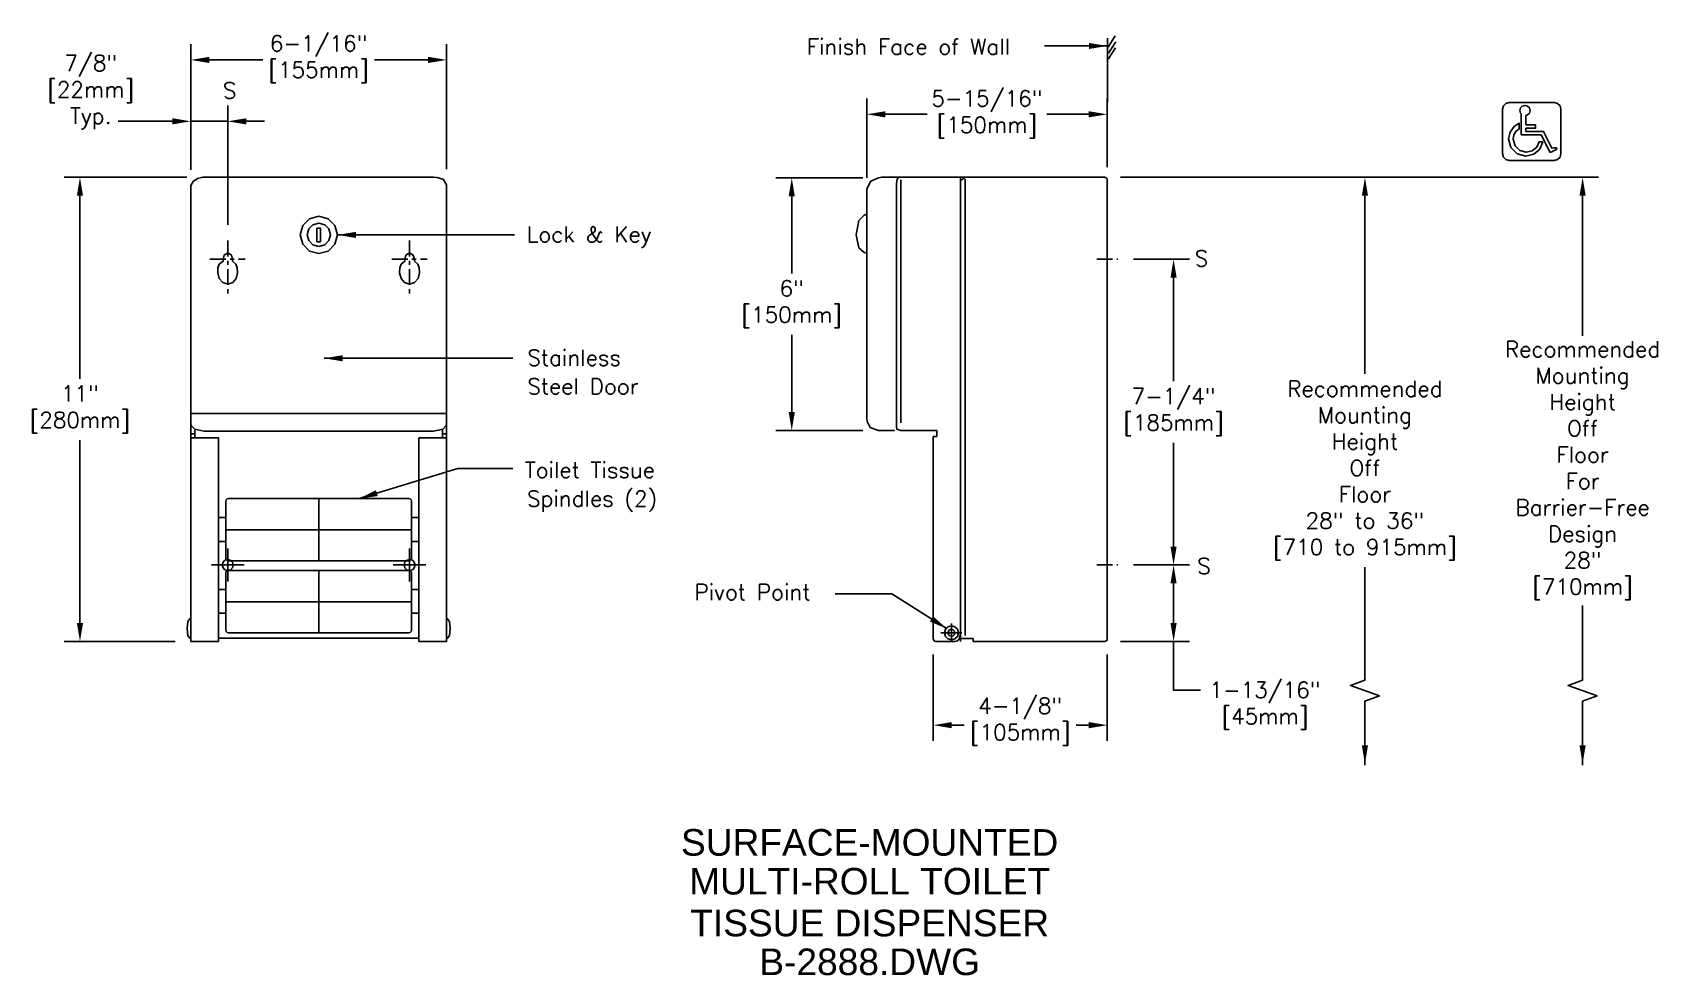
# Model space of a CAD drawing. Extents: x 0 to 38.6, y -0.9 to 21.4.
import ezdxf
from ezdxf.enums import TextEntityAlignment as Align

# ---------------------------------------------------------------- set-up
doc = ezdxf.new("R2010")
doc.units = 0
doc.header["$MEASUREMENT"] = 0
doc.header["$PDMODE"] = 35
doc.header["$PDSIZE"] = 1
doc.linetypes.add('CENTER2', pattern=[1.125, 0.75, -0.125, 0.125, -0.125])
doc.layers.get('0').update_dxf_attribs({"linetype": 'CONTINUOUS'})
doc.layers.get('DEFPOINTS').update_dxf_attribs({"linetype": 'CONTINUOUS'})
for name, color, linetype in [('DETAIL', 4, 'CONTINUOUS'), ('DIM', 1, 'CONTINUOUS'), ('TEXT', 2, 'CONTINUOUS')]:
    doc.layers.add(name, color=color, linetype=linetype)
doc.styles.add('ARIAL_5', font='ARIAL.TTF', dxfattribs={"height": 5})
doc.styles.add('DIM_S_8', font='simplex.shx', dxfattribs={"height": 0.375})
doc.dimstyles.new('DIM_S_7', dxfattribs={"dimtxt": 0.12, "dimasz": 0.4375, "dimexe": 0.375, "dimexo": 0.375, "dimgap": 0.09375, "dimtad": 1, "dimtih": 1, "dimtoh": 1, "dimdec": 4, "dimrnd": 0.0625, "dimzin": 0, "dimtxsty": 'DIM_S_8', "dimcen": 0.09375, "dimaunit": 1, "dimazin": 3, "dimtfac": 1, "dimtdec": 4, "dimtofl": 0, "dimtmove": 0, "dimatfit": 3, "dimtolj": 1, "dimtzin": 0})

# ---------------------------------------------------------------- blocks, each defined once
blk = doc.blocks.new('TBLK_TX')
blk = doc.blocks.new('*D8')
at = {"color": 0, "linetype": 'BYBLOCK'}
for p, q in [((23.90102204596791, 15.30892345973246), (20.98924080793968, 15.30892345973246)), ((21.36424080793968, 14.87142345973246), (21.36424080793968, 10.53645366092103)), ((21.36424080793968, 4.746126719252458), (21.36424080793968, 9.081096518063887)), ((23.61784444924791, 4.308626719252457), (20.98924080793968, 4.308626719252458))]:
    blk.add_line(p, q, dxfattribs=at)
for points in [[(21.29132414127301, 14.87142345973246), (21.43715747460635, 14.87142345973246), (21.36424080793968, 15.30892345973246)], [(21.29132414127301, 4.746126719252458), (21.43715747460635, 4.746126719252458), (21.36424080793968, 4.308626719252458)]]:
    blk.add_solid(points, dxfattribs=at)
at = {"layer": 'DEFPOINTS', "color": 0, "linetype": 'BYBLOCK'}
for p in [(24.27602204596791, 15.30892345973246), (21.36424080793968, 4.308626719252458), (23.99284444924791, 4.308626719252457)]:
    blk.add_point(p, dxfattribs=at)
at = {"color": 0, "linetype": 'BYBLOCK', "insert": (21.36424080793968, 9.808775089492459), "char_height": 0.375, "attachment_point": 5, "style": 'DIM_S_8'}
blk.add_mtext('\\A1;11"\\P[280mm]', dxfattribs=at)
blk = doc.blocks.new('*D9')
at = {"color": 0, "linetype": 'BYBLOCK'}
for p, q in [((23.99284444924791, 15.48926628278246), (23.99284444924791, 18.46697320050849)), ((30.05534444924791, 15.50305589591246), (30.05534444924791, 18.46697320050849)), ((24.43034444924791, 18.09197320050849), (25.69820159210505, 18.09197320050849)), ((29.61784444924791, 18.09197320050849), (28.34998730639077, 18.09197320050849))]:
    blk.add_line(p, q, dxfattribs=at)
for points in [[(24.43034444924791, 18.16488986717516), (24.43034444924791, 18.01905653384182), (23.99284444924791, 18.09197320050849)], [(29.61784444924791, 18.16488986717516), (29.61784444924791, 18.01905653384182), (30.05534444924791, 18.09197320050849)]]:
    blk.add_solid(points, dxfattribs=at)
at = {"layer": 'DEFPOINTS', "color": 0, "linetype": 'BYBLOCK'}
for p in [(30.05534444924791, 18.09197320050849), (23.99284444924791, 15.11426628278246), (30.05534444924791, 15.12805589591246)]:
    blk.add_point(p, dxfattribs=at)
at = {"color": 0, "linetype": 'BYBLOCK', "insert": (27.02409444924791, 18.10698916341067), "char_height": 0.375, "attachment_point": 5, "style": 'DIM_S_8'}
blk.add_mtext('\\A1;6-1/16"\\P[155mm]', dxfattribs=at)
blk = doc.blocks.new('*D10')
at = {"color": 0, "linetype": 'BYBLOCK'}
for p, q in [((35.93891487682791, 15.29481019166246), (35.93891487682791, 17.17732501696463)), ((41.64072796051791, 15.62142345973246), (41.64072796051791, 17.17732501696463)), ((36.37641487682791, 16.80232501696463), (37.37464284724435, 16.80232501696463)), ((41.20322796051791, 16.80232501696463), (40.20499999010148, 16.80232501696463))]:
    blk.add_line(p, q, dxfattribs=at)
for points in [[(36.37641487682791, 16.8752416836313), (36.37641487682791, 16.72940835029796), (35.93891487682791, 16.80232501696463)], [(41.20322796051791, 16.8752416836313), (41.20322796051791, 16.72940835029796), (41.64072796051791, 16.80232501696463)]]:
    blk.add_solid(points, dxfattribs=at)
at = {"layer": 'DEFPOINTS', "color": 0, "linetype": 'BYBLOCK'}
for p in [(41.64072796051791, 16.80232501696463), (41.64072796051791, 15.24642345973246), (35.93891487682791, 14.91981019166246)]:
    blk.add_point(p, dxfattribs=at)
at = {"color": 0, "linetype": 'BYBLOCK', "insert": (38.78982141867291, 16.80232501696463), "char_height": 0.375, "attachment_point": 5, "style": 'DIM_S_8'}
blk.add_mtext('\\A1;5-15/16"\\P[150mm]', dxfattribs=at)
blk = doc.blocks.new('*D11')
at = {"color": 0, "linetype": 'BYBLOCK'}
for p, q in [((39.92201428924046, 15.29571882356246), (37.86503187800731, 15.29571882356246)), ((38.24003187800731, 14.85821882356246), (38.24003187800731, 13.02999971307603)), ((38.24003187800731, 9.746423459732458), (38.24003187800731, 11.57464257021889)), ((39.92219100103046, 9.308923459732458), (37.86503187800731, 9.308923459732458))]:
    blk.add_line(p, q, dxfattribs=at)
for points in [[(38.16711521134065, 14.85821882356246), (38.31294854467398, 14.85821882356246), (38.24003187800731, 15.29571882356246)], [(38.16711521134065, 9.746423459732458), (38.31294854467398, 9.746423459732458), (38.24003187800731, 9.308923459732458)]]:
    blk.add_solid(points, dxfattribs=at)
at = {"layer": 'DEFPOINTS', "color": 0, "linetype": 'BYBLOCK'}
for p in [(40.29701428924046, 15.29571882356246), (38.24003187800731, 9.308923459732458), (40.29719100103046, 9.308923459732458)]:
    blk.add_point(p, dxfattribs=at)
at = {"color": 0, "linetype": 'BYBLOCK', "insert": (38.24003187800731, 12.30232114164746), "char_height": 0.375, "attachment_point": 5, "style": 'DIM_S_8'}
blk.add_mtext('\\A1;6"\\P[150mm]', dxfattribs=at)
blk = doc.blocks.new('*D12')
at = {"color": 0, "linetype": 'BYBLOCK'}
for p, q in [((42.26572796051791, 13.37112671925245), (43.58879743678297, 13.37112671925245)), ((43.21379743678297, 12.93362671925245), (43.21379743678297, 10.47380529068102)), ((43.21379743678297, 6.558626719252455), (43.21379743678297, 9.018448147823882)), ((42.26572796051791, 6.121126719252455), (43.58879743678297, 6.121126719252455))]:
    blk.add_line(p, q, dxfattribs=at)
for points in [[(43.1408807701163, 12.93362671925245), (43.28671410344963, 12.93362671925245), (43.21379743678297, 13.37112671925245)], [(43.1408807701163, 6.558626719252455), (43.28671410344963, 6.558626719252455), (43.21379743678297, 6.121126719252455)]]:
    blk.add_solid(points, dxfattribs=at)
at = {"layer": 'DEFPOINTS', "color": 0, "linetype": 'BYBLOCK'}
for p in [(41.89072796051791, 13.37112671925245), (41.89072796051791, 6.121126719252455), (43.21379743678297, 6.121126719252455)]:
    blk.add_point(p, dxfattribs=at)
at = {"color": 0, "linetype": 'BYBLOCK', "insert": (43.21379743678297, 9.746126719252453), "char_height": 0.375, "attachment_point": 5, "style": 'DIM_S_8'}
blk.add_mtext('\\A1;7-1/4"\\P[185mm]', dxfattribs=at)
blk = doc.blocks.new('*D13')
at = {"color": 0, "linetype": 'BYBLOCK'}
for p, q in [((46.34431197572047, 6.121126719252455), (47.66738145198552, 6.121126719252455)), ((47.29238145198552, 5.683626719252455), (47.29238145198552, 4.746126719252455)), ((46.03181197572046, 4.308626719252455), (47.66738145198552, 4.308626719252455))]:
    blk.add_line(p, q, dxfattribs=at)
for points in [[(47.21946478531886, 5.683626719252455), (47.36529811865218, 5.683626719252455), (47.29238145198552, 6.121126719252455)], [(47.21946478531886, 4.746126719252455), (47.36529811865218, 4.746126719252455), (47.29238145198552, 4.308626719252455)]]:
    blk.add_solid(points, dxfattribs=at)
at = {"layer": 'DEFPOINTS', "color": 0, "linetype": 'BYBLOCK'}
for p in [(45.96931197572047, 6.121126719252455), (45.65681197572046, 4.308626719252455), (47.29238145198552, 4.308626719252455)]:
    blk.add_point(p, dxfattribs=at)
at = {"color": 0, "linetype": 'BYBLOCK', "insert": (49.46096495973195, 2.785682876964387), "char_height": 0.375, "attachment_point": 5, "style": 'DIM_S_8'}
blk.add_mtext('\\A1;1-13/16"\\P[45mm]', dxfattribs=at)
blk = doc.blocks.new('*D14')
at = {"color": 0, "linetype": 'BYBLOCK'}
for p, q in [((41.59431197572046, 3.996126719252453), (41.59431197572046, 1.949984303904884)), ((45.71931197572046, 3.996126719252455), (45.71931197572046, 1.949984303904884)), ((42.03181197572046, 2.324984303904884), (42.3309191185776, 2.324984303904884)), ((45.28181197572046, 2.324984303904884), (44.98270483286331, 2.324984303904884))]:
    blk.add_line(p, q, dxfattribs=at)
for points in [[(42.03181197572046, 2.397900970571551), (42.03181197572046, 2.252067637238218), (41.59431197572046, 2.324984303904884)], [(45.28181197572046, 2.397900970571551), (45.28181197572046, 2.252067637238218), (45.71931197572046, 2.324984303904884)]]:
    blk.add_solid(points, dxfattribs=at)
at = {"layer": 'DEFPOINTS', "color": 0, "linetype": 'BYBLOCK'}
for p in [(41.59431197572046, 4.371126719252453), (45.71931197572046, 4.371126719252455), (45.71931197572046, 2.324984303904884)]:
    blk.add_point(p, dxfattribs=at)
at = {"color": 0, "linetype": 'BYBLOCK', "insert": (43.65681197572046, 2.408187418602523), "char_height": 0.375, "attachment_point": 5, "style": 'DIM_S_8'}
blk.add_mtext('\\A1;4-1/8"\\P[105mm]', dxfattribs=at)
blk = doc.blocks.new('*D15')
at = {"color": 0, "linetype": 'BYBLOCK'}
for p, q in [((23.99284444924791, 15.48926628278246), (23.99284444924791, 17.01091884607131)), ((24.86784444924791, 14.18328151989065), (24.86784444924791, 17.01091884607131)), ((23.55534444924791, 16.63591884607131), (23.11784444924791, 16.63591884607131)), ((23.99284444924791, 16.63591884607131), (24.86784444924791, 16.63591884607131)), ((25.30534444924791, 16.63591884607131), (25.74284444924791, 16.63591884607131))]:
    blk.add_line(p, q, dxfattribs=at)
for points in [[(23.55534444924791, 16.70883551273797), (23.55534444924791, 16.56300217940464), (23.99284444924791, 16.63591884607131)], [(25.30534444924791, 16.70883551273797), (25.30534444924791, 16.56300217940464), (24.86784444924791, 16.63591884607131)]]:
    blk.add_solid(points, dxfattribs=at)
at = {"layer": 'DEFPOINTS', "color": 0, "linetype": 'BYBLOCK'}
for p in [(24.86784444924791, 16.63591884607131), (23.99284444924791, 15.11426628278246), (24.86784444924791, 13.80828151989065)]:
    blk.add_point(p, dxfattribs=at)
at = {"color": 0, "linetype": 'BYBLOCK', "insert": (21.62141537610357, 17.32714462664396), "char_height": 0.375, "attachment_point": 5, "style": 'DIM_S_8'}
blk.add_mtext('\\A1;7/8"\\P[22mm]\\PTyp.', dxfattribs=at)
blk = doc.blocks.new('ADA')
at = {"layer": 'DETAIL', "linetype": 'CONTINUOUS'}
for p, q in [((1.017038978815933, 0.8525226128599996), (0.4918676770099921, 0.8525226128599996)), ((1.26108226754873, 0.3577719129830115), (1.017038978815933, 0.8525226128599996)), ((1.214692045660001, 0.2345751113799963), (1.3004207595, 0.2780207076700094)), ((1.3004207595, 0.2780207076700094), (1.298645463392518, 0.2816197781309455))]:
    blk.add_line(p, q, dxfattribs=at)
for points in [[(1.328271130440001, 0), (1.43057744603, 0.02756384449000393), (1.503232367279999, 0.09998135810999997), (1.530869889999998, 0.2018292313800032), (1.530869889999998, 1.513727421819993), (1.503232367279999, 1.615608040970002), (1.43057744603, 1.687984622240009), (1.328271130440001, 1.715515720849993), (0, 1.715515720849993), (-0.1022490103000067, 1.687984622240009), (-0.1749366774300043, 1.615608040970002), (-0.2025987595599972, 1.513727421819993), (-0.2025987595599972, 0.2018292313800032), (-0.1749366774300043, 0.09998135810999997), (-0.1022490103000067, 0.02756384449000393), (0, 0)], [(0.9970383677699957, 0.551006736290006), (0.9045967485300039, 0.3329355484300009), (0.7266147042600011, 0.1814121751999949), (0.4914174211600013, 0.124639005749998), (0.2327577150400018, 0.1943549842700065), (0.0488568529600002, 0.3775190640500057), (-0.02114565200999863, 0.6351636478899962), (0.0256400240399941, 0.8328423389800008), (0.1422644756599993, 0.9997562758100003), (0.2931329312899962, 1.10040073799), (0.2946146823599989, 0.9340680405299935), (0.1925621473400057, 0.8596612146999973), (0.1365830654800035, 0.7579934437700047), (0.1195060890600033, 0.6244639316000047), (0.1719977346999997, 0.4312714260699977), (0.3099233812599991, 0.2939106459400023), (0.5039509067299974, 0.2416318485200009), (0.6802792840599992, 0.2824250285299996), (0.8137514909399997, 0.3927540847199964), (0.8831400106600071, 0.5545187319199982)]]:
    blk.add_lwpolyline(points, close=True, dxfattribs=at)
for points in [[(0.4918676770099921, 1.332343242004683), (0.5400041206099999, 1.345307174509998), (0.5949189613699986, 1.400009167050001), (0.6158190192800035, 1.476978357989992), (0.5949189613699986, 1.55388205717), (0.5400041206099999, 1.608534930890002), (0.4627647761599931, 1.629336751159997), (0.3855008723000068, 1.608534930890002), (0.3306105909499948, 1.55388205717), (0.3097350924499978, 1.476978357989992), (0.3306105909499948, 1.400009167050001), (0.3545314562899833, 1.37617035687822)], [(0.3545314562899904, 1.376170356878205), (0.3545314562899975, 0.7566999815099962)], [(0.4918676770099992, 1.050929899780002), (0.4918676770099992, 1.332343242004683)], [(0.4918676770099921, 0.9551072684299982), (0.7804571174499983, 0.9551072684299982), (0.7804571174499983, 1.050929899780002), (0.4918676770099921, 1.050929899780002)], [(0.3545314562899975, 0.7566999815099962), (0.4918676770099992, 0.756699981509982)], [(0.4918676770099992, 0.8525226128599996), (0.4918676770099992, 0.9551072684299982)], [(0.4918676770099921, 0.756699981509982), (0.9480196184486829, 0.7566999815099962)], [(0.9480196184486687, 0.7566999815099962), (1.214692045660001, 0.2345751113799963)], [(1.298645463392525, 0.2816197781309455), (1.359404275850004, 0.3070744896999997), (1.398330940699999, 0.3351295223899911), (1.40739336299, 0.3605566982100044), (1.382179035390003, 0.3753823953800008), (1.32926987978, 0.3742854083999987), (1.261082267548751, 0.3577719129830257)]]:
    blk.add_lwpolyline(points, dxfattribs=at)

msp = doc.modelspace()

# ---------------------------------------------------------------- linework, layer by layer
at = {"layer": 'DEFPOINTS', "color": 0, "linetype": 'BYBLOCK'}
msp.add_point((25.45513402716146, 17.97384316367998), dxfattribs=at)
msp.add_point((25.45513402716146, 17.97384316367998), dxfattribs=at)
at = {"layer": 'DETAIL', "ltscale": 0.75}
for p, q in [((3.791166500688899, 17.77918598672997), (3.791166500688899, 6.973546423199975)), ((4.074344097408897, 17.97384316367998), (9.546974048878898, 17.97384316367998)), ((9.853666500688899, 17.79297559985998), (9.853666500688899, 6.973546423199975)), ((20.17019991354352, 17.97384316367998), (25.45513402716146, 17.97384316367998)), ((25.51763402716146, 17.91134316367998), (25.51763402716145, 7.036046423199974)), ((3.791166500688899, 12.37636620496497), (9.853666500688899, 12.37636620496497)), ((21.39263402716145, 11.82803156288998), (21.47653687276475, 11.82803156288998)), ((6.822416500688899, 10.36050208649998), (6.822416500688899, 8.883861808199976)), ((4.666166500688899, 9.173942000334371), (4.666166500688899, 8.398266687071565)), ((8.978666500688899, 9.173942000334373), (8.978666500688899, 8.398266687071564)), ((4.27837619100616, 8.786046423199975), (5.054048213021638, 8.786046423199975)), ((6.822416500688899, 8.658042421109975), (6.822416500688899, 7.181396049299977)), ((8.590876191006156, 8.786046423199972), (9.366548213021641, 8.786046423199972)), ((3.791166500688899, 6.973546423199975), (4.448820626848899, 6.973546423199975)), ((9.196012374528898, 6.973546423199972), (9.853666500688899, 6.973546423199972)), ((22.04274717332858, 7.041842483279972), (22.33921669072016, 7.041842483279972)), ((22.33921669072016, 7.041842483279972), (22.33921669072016, 6.973546423199972)), ((22.33921669072016, 6.973546423199974), (25.45513402716145, 6.973546423199974))]:
    msp.add_line(p, q, dxfattribs=at)
at = {"layer": 'DETAIL', "linetype": 'CENTER2', "ltscale": 0.5}
for p, q in [((4.666166500688899, 16.47320122383816), (4.666166500688899, 15.1812867585064)), ((8.978666500688899, 16.47320122383817), (8.978666500688899, 15.18128675850639)), ((4.245558130708439, 16.03604642319998), (5.07879733608932, 16.03604642319998)), ((8.558058130708442, 16.03604642319997), (9.391297336089316, 16.03604642319997)), ((25.26763402716146, 16.03604642319997), (25.76763402716146, 16.03604642319997)), ((25.26763402716146, 8.786046423199972), (25.76763402716146, 8.786046423199974))]:
    msp.add_line(p, q, dxfattribs=at)
at = {"layer": 'DETAIL', "ltscale": 0.75}
for points in [[(25.52355691888145, 21.27169952375997), (25.51703076967145, 18.21105741446998)], [(25.53701748247145, 21.05588568008998), (25.70576505490145, 21.32426214101998)], [(25.54191057100145, 20.77448129477997), (25.71068251747145, 21.04285775570997)], [(25.54987478857145, 20.91633211406998), (25.71871985716145, 21.18469029446998)], [(3.791166500688899, 17.77918598672997), (3.848250502368899, 17.87526235889997), (3.947062860528899, 17.94643455569998), (4.074344097408897, 17.97384316367998)], [(9.546974048878898, 17.97384316367998), (9.626262800998898, 17.97035158244998), (9.773707462468899, 17.92708766144997), (9.853666500688899, 17.79297559985998)], [(20.17019991354354, 17.97384316367998), (20.09533634068145, 17.96063852750998), (19.91362787248145, 17.88134977538998), (19.81578438241145, 17.69876993525998)], [(20.59695408388145, 17.97384316367998), (20.57699783863145, 17.97219182246998), (20.54011991611145, 17.93577700670998), (20.52078520888145, 17.81745322952998)], [(20.52081032818232, 17.81760695363469), (20.52097410769145, 17.70335225477998), (20.52113253895145, 17.40912103091998), (20.52124831564145, 16.98252658283997), (20.52133971829145, 16.45368303695998), (20.52140674690145, 15.85269233267998), (20.52144940147145, 15.20965640939998), (20.52147377551145, 14.55468939353998), (20.52148596253145, 13.91788713098997), (20.52148596253145, 13.32935765465998), (20.52147986902145, 12.81920899745998), (20.52146768200145, 12.41754919229998), (20.52146158849145, 12.15447408506998), (20.52145549498145, 12.06009170867998)], [(22.04278180685878, 6.973546423199974), (22.03720392046145, 17.97293523068998), (20.59695408388145, 17.97384316367998)], [(20.62478314405145, 17.91206715929997), (20.62478314405145, 17.81475989810998), (20.62478314405145, 17.54392775264997), (20.62477705054145, 17.13118994630997), (20.62478314405145, 16.60817179598997), (20.62478923756145, 16.00649861858997), (20.62480142458145, 15.35778963749998), (20.62481970511145, 14.69367016961997), (20.62485017266145, 14.04576553184998), (20.62489282723145, 13.44569494757997), (20.62494766882145, 12.92508373370998), (20.62502079094145, 12.51555111362998), (20.62510610008145, 12.24873459125997), (20.62521578326145, 12.15624120296997)], [(22.15636860202145, 17.97384316367998), (22.03724284543878, 17.89617659320414)], [(22.15113427693145, 17.93025019313998), (22.15112208991145, 17.88647441729998), (22.15108552885145, 17.75959535207998), (22.15103068726145, 17.55629757794998), (22.15095756514145, 17.28325348835997), (22.15086616249145, 16.94715375728997), (22.15076257282145, 16.55466468467997), (22.15065288964145, 16.11247085099998), (22.15053101944145, 15.62725683671998), (22.15040914924145, 15.10569503528997), (22.15028118553145, 14.55447002717997), (22.15015931533145, 13.98026029934998), (22.15003135162145, 13.38974433875997), (22.14991557493145, 12.78960063236998), (22.14980589175145, 12.18650766713998), (22.14970839559145, 11.58715002353997), (22.14962917996145, 10.99820009501997), (22.14956215135145, 10.42634246204998), (22.14951340327145, 9.878255611589974), (22.14948293572145, 9.360618030599975), (22.14948293572145, 8.880108206039974), (22.14950730976145, 8.443410718379974), (22.14956215135145, 8.057197961069976), (22.14964746049145, 7.728154514579975), (22.14976933069145, 7.462958865869975), (22.14992776195145, 7.268289501899975), (22.15012884778145, 7.150824909629973), (22.15036649467145, 7.117243576019975)], [(19.81578906697789, 17.69877867684708), (19.81582094347145, 17.58472989560997), (19.81591843963145, 17.30140605464998), (19.81607077738145, 16.89392694743998), (19.81625967619145, 16.39064567600997), (19.81648513606145, 15.81993362291998), (19.81672278295145, 15.21014998370998), (19.81696042984145, 14.58964786040998), (19.81719807673145, 13.98679863557997), (19.81742353660145, 13.42996150475997), (19.81761243541145, 12.94749566348997), (19.81776477316145, 12.56776030730997), (19.81786226932145, 12.31912072526998), (19.81788404073147, 12.26601662765927)], [(6.82591722218389, 17.05050578039998), (6.603108029033891, 16.99019831192998), (6.444743797643891, 16.83173658437997), (6.384472890233891, 16.60882380155997)], [(7.267361554133892, 16.60882380155997), (7.207102833743892, 16.83173658437997), (7.048738602353893, 16.99019831192998), (6.82591722218389, 17.05050578039998)], [(19.81672278295145, 17.09697488765998), (19.75199751973145, 17.07898684613998), (19.63167507127145, 16.95250995257998), (19.56655372990145, 16.60875067943998)], [(6.384472890233891, 16.60882380155997), (6.444743797643891, 16.38589273820998), (6.603108029033891, 16.22742491714997), (6.82591722218389, 16.16711744867997)], [(6.82591722218389, 16.88893026923997), (6.686686612193892, 16.85125409690998), (6.58770363575389, 16.75222846589998), (6.55003355693389, 16.61287598570998)], [(6.55003355693389, 16.61287598570998), (6.58770363575389, 16.47357834710997), (6.686686612193892, 16.37457099662997), (6.82591722218389, 16.33689482429998)], [(7.10183135498389, 16.61287598570998), (7.064173463183891, 16.75222846589998), (6.965202673763891, 16.85125409690998), (6.82591722218389, 16.88893026923997)], [(6.82591722218389, 16.33689482429998), (6.965202673763891, 16.37457099662997), (7.064173463183891, 16.47357834710997), (7.10183135498389, 16.61287598570998)], [(6.82591722218389, 16.16711744867997), (7.048738602353893, 16.22742491714997), (7.207102833743892, 16.38589273820998), (7.267361554133892, 16.60882380155997)], [(19.56655372990145, 16.60875067943998), (19.63121805802145, 16.30359988565998), (19.75176596635145, 16.19199115649998), (19.81672278295145, 16.17644661248998)], [(3.791166500688899, 12.13947186344997), (3.803109780288899, 12.09233856359998), (3.882691020888899, 12.00470170277998), (4.098553612638899, 11.95750746782998)], [(3.889601061228898, 11.98298443313998), (3.886627428348898, 11.93741716535997), (3.888114244788898, 11.85227255012997), (3.889601061228898, 11.80637013929998)], [(4.098553612638899, 11.95750746782998), (4.2878483731789, 11.95750746782998), (4.584041707258898, 11.95750746782998), (4.997224339828897, 11.95750746782998), (5.500176561718899, 11.95750746782998), (6.065684757268897, 11.95750746782998), (6.666553591348901, 11.95750746782998), (6.822416500688899, 11.95750746782998)], [(9.546279388738899, 11.95750746782998), (9.356984628198898, 11.95750746782998), (9.0607912941189, 11.95750746782998), (8.647608661548897, 11.95750746782998), (8.144656439658899, 11.95750746782998), (7.5791482441089, 11.95750746782998), (6.978279410028897, 11.95750746782998), (6.822416500688899, 11.95750746782998)], [(9.853666500688899, 12.13947186344997), (9.841723221088898, 12.09233856359998), (9.762141980488899, 12.00470170277998), (9.546279388738899, 11.95750746782998)], [(9.7552319401489, 11.98298443313998), (9.7582055730289, 11.93741716535997), (9.7567187565889, 11.85227255012997), (9.7552319401489, 11.80637013929998)], [(19.81788404073147, 12.26601662765927), (19.82798968294145, 12.18980934509998), (19.89977732425145, 12.04827538832998), (20.09551305247145, 11.97384316367998)], [(20.09551305247145, 11.97384316367998), (20.26762424242145, 11.97384316367998), (20.41191855922145, 11.97384316367998), (20.47244539405145, 11.97384316367998)], [(20.52145781681575, 12.09605460009007), (20.52145549498145, 12.06009170867998), (20.53338049405145, 12.00560253779997), (20.61386966764145, 11.97358114274997)], [(20.61386966764145, 11.97358114274997), (20.90172708004145, 11.97339224393998), (21.30360015805145, 11.97364817135998), (21.47639711745101, 11.97381382452657), (21.47653687276475, 11.82803156288998)], [(4.4498321495089, 11.80356103118998), (4.277239572268897, 11.80279324892997), (3.983660353978898, 11.80286637104998), (3.791166500688899, 11.80310030062197)], [(3.889601061228898, 11.89750467485998), (3.7962545815389, 11.89750467485998)], [(4.448820626848899, 6.973546423199975), (4.448808439828898, 7.086038711309975), (4.448790159298898, 7.394486093999975), (4.448759691748897, 7.855344348809975), (4.448741411218897, 8.425069253279975), (4.4487475047289, 9.060116584949975), (4.4487840657889, 9.716936027849975), (4.448857187908899, 10.35198335951998), (4.448991245128898, 10.92171435749998), (4.449192330958898, 11.38258479932998), (4.449466538908901, 11.69105046254997), (4.4498321495089, 11.80356103118998)], [(9.196012374528898, 6.973546423199975), (9.1960245615489, 7.086038711309975), (9.1960428420789, 7.394486093999975), (9.1960733096289, 7.855344348809975), (9.1960915901589, 8.425069253279975), (9.196085496648898, 9.060116584949975), (9.196048935588898, 9.716936027849975), (9.195975813468898, 10.35198335951998), (9.1958417562489, 10.92171435749998), (9.1956406704189, 11.38258479932998), (9.1953664624689, 11.69105046254997), (9.195000851868897, 11.80356103118998)], [(9.195000851868897, 11.80356103118998), (9.367593429108897, 11.80279324892997), (9.6611726473989, 11.80286637104998), (9.853666500688899, 11.80310030062197)], [(9.7552319401489, 11.89750467485998), (9.848578419838898, 11.89750467485998)], [(4.683085618798899, 10.36050208649998), (4.653318822448899, 10.35241599872998), (4.632095127118898, 10.33119839690998), (4.623996852328901, 10.30143769406998)], [(4.623996852328901, 10.30143769406998), (4.623996852328901, 8.942920107119976)], [(6.822416500688899, 10.36050208649998), (4.683085618798899, 10.36050208649998)], [(6.822416500688899, 10.36050208649998), (8.9617473825789, 10.36050208649998)], [(8.9617473825789, 10.36050208649998), (8.991514178928899, 10.35241599872998), (9.0127378742589, 10.33119839690998), (9.0208361490489, 10.30143769406998)], [(9.0208361490489, 10.30143769406998), (9.0208361490489, 8.942920107119976)], [(4.448806209336567, 9.909247203449974), (4.623972478288898, 9.909247203449974), (4.623972478288898, 9.345262385399975)], [(9.19602679204123, 9.909247203449974), (9.0208605230889, 9.909247203449974), (9.0208605230889, 9.345262385399975)], [(4.623972478288898, 9.345262385399975), (4.448763377025056, 9.345262385399973)], [(6.822416500688899, 9.617020744379973), (4.623972478288898, 9.617020744379973)], [(6.822416500688899, 9.617020744379973), (9.0208605230889, 9.617020744379973)], [(9.0208605230889, 9.345262385399975), (9.196069624352742, 9.345262385399973)], [(4.623996852328901, 8.942920107119976), (4.632095127118898, 8.913165497789976), (4.653318822448899, 8.891947895969976), (4.683085618798899, 8.883861808199974)], [(4.683085618798899, 8.883861808199974), (6.822416500688899, 8.883861808199976)], [(8.9617473825789, 8.883861808199974), (6.822416500688899, 8.883861808199976)], [(9.0208361490489, 8.942920107119976), (9.0127378742589, 8.913165497789976), (8.991514178928899, 8.891947895969976), (8.9617473825789, 8.883861808199974)], [(4.681385529508898, 8.658042421109975), (4.6516248266689, 8.649950239829975), (4.630407224848899, 8.628738731519974), (4.622321137078899, 8.598978028679973)], [(4.622321137078899, 8.598978028679973), (4.622321137078899, 7.240460441729976)], [(6.822416500688899, 8.658042421109975), (4.681385529508898, 8.658042421109975)], [(6.822416500688899, 8.658042421109975), (8.9634474718689, 8.658042421109975)], [(8.9634474718689, 8.658042421109975), (8.993208174708897, 8.649950239829975), (9.014425776528899, 8.628738731519974), (9.022511864298899, 8.598978028679973)], [(9.022511864298899, 8.598978028679973), (9.022511864298899, 7.240460441729976)], [(4.448748412202221, 8.206878940709975), (4.622296763038896, 8.206878940709975)], [(9.196084589175577, 8.206878940709975), (9.022536238338898, 8.206878940709975)], [(6.822416500688899, 7.914561078989975), (4.622296763038896, 7.914561078989975)], [(6.822416500688899, 7.914561078989975), (9.022536238338898, 7.914561078989975)], [(3.701275041168898, 7.278288951809975), (3.723942898368897, 7.444337099309974), (3.7675419624189, 7.508099587949976), (3.791166500688899, 7.518482928989975)], [(4.622296763038896, 7.642894122659975), (4.448773736930512, 7.642894122659975)], [(9.022536238338898, 7.642894122659975), (9.196059264447285, 7.642894122659975)], [(9.9435579602089, 7.278288951809975), (9.920890103008897, 7.444337099309974), (9.877291038958898, 7.508099587949976), (9.853666500688899, 7.518482928989975)], [(21.82304764564016, 7.345250533199971), (21.73906079731016, 7.322515647389972), (21.67936267984016, 7.262787062369972), (21.65665216807016, 7.178781933509972)], [(21.82304764564016, 7.395698702489971), (21.82304764564016, 6.953821731329972)], [(21.98951015182016, 7.178781933509972), (21.96678135952016, 7.262787062369972), (21.90705277450017, 7.322515647389972), (21.82304764564016, 7.345250533199971)], [(3.778808862408898, 7.052664557039975), (3.759029328948898, 7.060494717389973), (3.722017349208897, 7.118462278019974), (3.701275041168898, 7.278288951809975)], [(6.822416500688899, 7.052664557039977), (4.459807225378899, 7.052664557039975)], [(4.622321137078899, 7.240460441729976), (4.630407224848899, 7.210711925909974), (4.6516248266689, 7.189488230579975), (4.681385529508898, 7.181396049299975)], [(4.681385529508898, 7.181396049299975), (6.822416500688899, 7.181396049299977)], [(8.9634474718689, 7.181396049299975), (6.822416500688899, 7.181396049299977)], [(6.822416500688899, 7.052664557039977), (9.196020945910064, 7.052664557039977)], [(9.022511864298899, 7.240460441729976), (9.014425776528899, 7.210711925909974), (8.993208174708897, 7.189488230579975), (8.9634474718689, 7.181396049299975)], [(9.8660241389689, 7.052664557039975), (9.8858036724289, 7.060494717389973), (9.9228156521689, 7.118462278019974), (9.9435579602089, 7.278288951809975)], [(22.07170550821017, 7.178781933509972), (21.56922858010016, 7.178781933509972)], [(21.65665216807016, 7.178781933509972), (21.67936267984016, 7.094721963059971), (21.73906079731016, 7.034975097509973), (21.82304764564016, 7.012240211699972)], [(21.82304764564016, 7.261976625539972), (21.78104508121016, 7.250624416409972), (21.75120516274016, 7.220778404429971), (21.73984686010016, 7.178781933509972)], [(21.73984686010016, 7.178781933509972), (21.75120516274016, 7.136730620999971), (21.78104508121016, 7.106866328489971), (21.82304764564016, 7.095508025849972)], [(21.90631545979016, 7.178781933509972), (21.89493887662016, 7.220778404429971), (21.86506239709016, 7.250624416409972), (21.82304764564016, 7.261976625539972)], [(21.82304764564016, 7.012240211699972), (21.90705277450017, 7.034975097509973), (21.96678135952016, 7.094721963059971), (21.98951015182016, 7.178781933509972)], [(21.82304764564016, 7.095508025849972), (21.86506239709016, 7.106866328489971), (21.89493887662016, 7.136730620999971), (21.90631545979016, 7.178781933509972)], [(21.90775352815016, 6.973546423199972), (21.95078589577016, 6.980023824329971), (22.01087399788016, 7.026413715959972), (22.04269382917897, 7.147035203297715)], [(22.04274716842661, 7.041852149785637), (22.09812087406016, 7.041891231359973), (22.25649119896016, 7.041842483279972), (22.33921669072016, 7.041842483279972)]]:
    msp.add_lwpolyline(points, dxfattribs=at)
for points in [[(6.780575414273891, 16.44825371954998), (6.864257587103893, 16.44825371954998), (6.864257587103893, 16.76924763932998), (6.780575414273891, 16.76924763932998)], [(4.779267454919019, 15.98443655371939), (4.857952949549016, 15.91593940780939), (4.893246559469016, 15.83076432502939), (4.901405769359016, 15.70879053535939), (4.869219849539018, 15.5743859852894), (4.784641930739017, 15.47887021603939), (4.665629586929018, 15.44252242888939), (4.546665991199017, 15.47887021603939), (4.46210635292902, 15.5743859852894), (4.429926526619017, 15.70879053535939), (4.434204170639017, 15.8286803446094), (4.466524147679017, 15.91373965069939), (4.556110931699017, 15.98443655371939), (4.555605170369017, 16.03642028752939), (4.579577038709019, 16.1326368104294), (4.666299873029018, 16.18348105786939), (4.753741741529016, 16.13113171345939), (4.779054182069018, 16.03566469228939)], [(9.091767454919019, 15.98443655371939), (9.170452949549016, 15.91593940780939), (9.205746559469016, 15.83076432502939), (9.213905769359016, 15.70879053535939), (9.181719849539018, 15.57438598528939), (9.097141930739017, 15.47887021603939), (8.978129586929018, 15.44252242888939), (8.859165991199017, 15.47887021603939), (8.77460635292902, 15.57438598528939), (8.742426526619017, 15.70879053535939), (8.746704170639017, 15.82868034460939), (8.779024147679017, 15.91373965069939), (8.868610931699017, 15.98443655371939), (8.868105170369017, 16.03642028752938), (8.892077038709019, 16.13263681042939), (8.978799873029018, 16.18348105786939), (9.066241741529016, 16.13113171345939), (9.091554182069018, 16.03566469228939)], [(4.537361886308901, 8.786046423199975), (4.554959943188898, 8.851100735959976), (4.601179216538899, 8.897344383349976), (4.666166500688899, 8.914948533739976), (4.731214719938897, 8.897344383349976), (4.7774644608389, 8.851100735959976), (4.795062517718897, 8.786046423199975), (4.7774644608389, 8.721028671499974), (4.731214719938897, 8.674827678679977), (4.666166500688899, 8.657241808819975), (4.601179216538899, 8.674827678679977), (4.554959943188898, 8.721028671499974)], [(8.8498618863089, 8.786046423199974), (8.867459943188898, 8.851100735959974), (8.913679216538899, 8.897344383349974), (8.978666500688899, 8.914948533739974), (9.043714719938897, 8.897344383349974), (9.0899644608389, 8.851100735959974), (9.107562517718897, 8.786046423199974), (9.0899644608389, 8.721028671499973), (9.043714719938897, 8.674827678679975), (8.978666500688899, 8.657241808819974), (8.913679216538899, 8.674827678679975), (8.867459943188898, 8.721028671499973)]]:
    msp.add_lwpolyline(points, close=True, dxfattribs=at)
msp.add_lwpolyline([(21.39263402716145, 11.82803156288998), (21.39263402716145, 7.036046423199972, 0.414213562373095), (21.45513402716145, 6.973546423199972), (21.53810293102016, 6.973546423199972), (21.74831074549017, 6.973546423199972), (21.90775352815016, 6.973546423199972)], format="xyb", dxfattribs=at)
for centre, start, end in [((25.45513402716146, 17.91134316367998), 0, 90), ((25.45513402716145, 7.036046423199974), 270, 0)]:
    msp.add_arc(centre, 0.0625, start, end, dxfattribs=at)
at = {"layer": 'DIM', "linetype": 'CONTINUOUS'}
for p, q in [((2.916166500688899, 19.30083855001882), (2.069868030419912, 19.30083855001882)), ((25.83013402716146, 17.97384316367998), (32.00208764225212, 17.97384316367998)), ((25.83013402716146, 17.97384316367998), (37.16274473468829, 17.97384316367998)), ((31.62708764225212, 17.53634316367998), (31.62708764225212, 13.31443503929407)), ((36.78774473468829, 17.53634316367998), (36.78774473468829, 14.21881954276694)), ((31.62708764225212, 6.058485640006708), (31.62708764225212, 8.73407789643693)), ((36.78774473468829, 6.058485640006708), (36.78774473468829, 7.829693392964053)), ((27.09070350342651, 6.973546423199974), (27.09070350342651, 5.818115046409545)), ((27.09070350342651, 5.818115046409545), (27.7273719860965, 5.818115046409545)), ((31.62708764225212, 4.512169772051024), (31.62708764225212, 5.558485640006708)), ((36.78774473468829, 4.512169772051024), (36.78774473468829, 5.558485640006708))]:
    msp.add_line(p, q, dxfattribs=at)
for points in [[(31.62708764225212, 4.043419772051024), (31.62708764225212, 5.558485640006708), (31.97052231968394, 5.683485640006707), (31.28365296482029, 5.933485640006707), (31.62708764225212, 6.058485640006708), (31.62708764225212, 7.56169617205471)], [(36.78774473468829, 4.043419772051024), (36.78774473468829, 5.558485640006708), (37.13117941212011, 5.683485640006707), (36.44431005725646, 5.933485640006707), (36.78774473468829, 6.058485640006708), (36.78774473468829, 7.56169617205471)]]:
    msp.add_lwpolyline(points, dxfattribs=at)
for points in [[(31.55417097558546, 17.53634316367998), (31.70000430891879, 17.53634316367998), (31.62708764225212, 17.97384316367998)], [(36.71482806802162, 17.53634316367998), (36.86066140135495, 17.53634316367998), (36.78774473468829, 17.97384316367998)], [(31.55417097558546, 4.512169772051024), (31.70000430891879, 4.512169772051024), (31.62708764225212, 4.074669772051024)], [(36.71482806802162, 4.512169772051024), (36.86066140135495, 4.512169772051024), (36.78774473468829, 4.074669772051024)]]:
    msp.add_solid(points, dxfattribs=at)

# ---------------------------------------------------------------- block references
at = {"linetype": 'CONTINUOUS', "xscale": 0.8, "yscale": 0.8, "zscale": 0.8}
msp.add_blockref('ADA', (35.04992553625688, 18.37479269447277), dxfattribs=at)
at = {"layer": 'TEXT', "linetype": 'CONTINUOUS'}
ref = msp.add_blockref('TBLK_TX', (19.88524067890138, 1.896416182588705), dxfattribs=dict(at, xscale=0.126, yscale=0.126, zscale=0.126))
ref.add_attrib('TITLE', 'SURFACE-MOUNTED', dxfattribs={"layer": '0', "height": 0.6299999999999999, "style": 'ARIAL_5'}).set_placement((19.88524067890138, 1.896416182588705), align=Align.CENTER)
ref.add_attrib('DWG_NAME', 'MULTI-ROLL TOILET', dxfattribs={"layer": '0', "height": 0.6299999999999999, "style": 'ARIAL_5'}).set_placement((19.88524067890138, 0.9769209580298497), align=Align.CENTER)
ref = msp.add_blockref('TBLK_TX', (19.88524067890138, -0.01450168620112402), dxfattribs=dict(at, xscale=0.126, yscale=0.126, zscale=0.126))
ref.add_attrib('TITLE', 'TISSUE DISPENSER', dxfattribs={"layer": '0', "height": 0.6299999999999999, "style": 'ARIAL_5'}).set_placement((19.88524067890138, -0.01450168620112402), align=Align.CENTER)
ref.add_attrib('DWG_NAME', 'B-2888.DWG', dxfattribs={"layer": '0', "height": 0.6299999999999999, "style": 'ARIAL_5'}).set_placement((19.88524067890138, -0.9339969107599795), align=Align.CENTER)

# ---------------------------------------------------------------- texts
at = {"layer": 'DIM', "linetype": 'CONTINUOUS', "style": 'DIM_S_8'}
for s, p in [('Finish Face of Wall', (18.39602430438555, 20.88169759751629)), ('S', (4.55069859644189, 19.84484274702058)), ('Lock & Key', (11.75811149068842, 16.43369632415998)), ('S', (27.59070007194077, 15.86345713877198)), ('Stainless', (11.76975130917875, 13.50933556601997)), ('Steel Door', (11.77018788933333, 12.83197490090998)), ('Toilet Tissue', (11.71054604415662, 10.8484612859482)), ('Spindles (2)', (11.76061641582662, 10.1710945273282)), ('S', (27.65197657585014, 8.574458983976712)), ('Pivot Point', (15.73245922772867, 7.956201138488202))]:
    msp.add_text(s, height=0.375, dxfattribs=at).set_placement(p)
at = {"layer": 'DIM', "linetype": 'CONTINUOUS', "char_height": 0.375, "attachment_point": 5, "style": 'DIM_S_8'}
for s, insert in [('\\A1;\\fSimplex|b0|i0|c0|p0;Recommended\\PMounting\\PHeight\\POff\\PFloor\\PFor\\PBarrier-Free\\PDesign\\P28"\\P[710mm]', (36.78774473468829, 11.0242564678655)), ('\\A1;Recommended\\PMounting\\PHeight\\POff\\PFloor\\P28" to 36"\\P[710 to 915mm]', (31.62708764225212, 11.0242564678655))]:
    msp.add_mtext(s, dxfattribs=dict(at, insert=insert))

# ---------------------------------------------------------------- dimensions: what is measured, and where the dimension line sits
at = {"layer": 'DIM', "linetype": 'CONTINUOUS'}
for base, p1, p2, text, picture, middle, set_off in [((9.853666500688899, 20.75689290445601), (3.791166500688899, 17.77918598672997), (9.853666500688899, 17.79297559985998), '6-1/16"\\P[155mm]', '*D9', (6.822416500688899, 20.77190886735819), (-20.20167794855901, 2.664919703947518)), ((4.666166500688899, 19.30083855001882), (3.791166500688899, 17.77918598672997), (4.666166500688899, 16.47320122383816), '7/8"\\P[22mm]\\PTyp.', '*D15', (1.419737427544561, 19.99206433059148), (-20.20167794855901, 2.664919703947518)), ((25.51763402716146, 19.46724472091215), (19.81582094347145, 17.58472989560997), (25.51763402716146, 17.91134316367998), '5-15/16"\\P[150mm]', '*D10', (22.66672748531646, 19.46724472091215), (-16.12309393335646, 2.664919703947518)), ((25.51763402716145, 4.989904007852402), (21.39263402716145, 7.036046423199972), (25.51763402716145, 7.036046423199974), '4-1/8"\\P[105mm]', '*D14', (23.45513402716145, 5.073107122550041), (-20.20167794855901, 2.664919703947518))]:
    dim = msp.add_linear_dim(base=base, p1=p1, p2=p2, text=text, dimstyle='DIM_S_7', override={"dimpost": '\\X'}, dxfattribs=at)
    dim.commit()
    dim.dimension.update_dxf_attribs({"geometry": picture, "text_midpoint": middle, "dimtype": 160, "insert": set_off})
for base, p1, p2, text, picture, middle in [((1.162562859380671, 6.973546423199976), (4.074344097408897, 17.97384316367998), (3.791166500688899, 6.973546423199975), '11"\\P[280mm]', '*D8', (1.162562859380671, 12.47369479343998)), ((27.09070350342651, 6.973546423199974), (25.76763402716146, 8.786046423199974), (25.45513402716145, 6.973546423199974), '1-13/16"\\P[45mm]', '*D13', (29.25928701117294, 5.450602580911905))]:
    dim = msp.add_linear_dim(base=base, p1=p1, p2=p2, angle=90, text=text, dimstyle='DIM_S_7', override={"dimpost": '\\X'}, dxfattribs=at)
    dim.commit()
    dim.dimension.update_dxf_attribs({"geometry": picture, "text_midpoint": middle, "dimtype": 160, "insert": (-20.20167794855901, 2.664919703947518)})
for base, p1, p2, text, picture, middle, set_off in [((18.03835392944831, 11.97384316367998), (20.09533634068145, 17.96063852750998), (20.09551305247145, 11.97384316367998), '6"\\P[150mm]', '*D11', (18.03835392944831, 14.96724084559498), (-20.20167794855901, 2.664919703947518)), ((27.09070350342651, 8.786046423199974), (25.76763402716146, 16.03604642319997), (25.76763402716146, 8.786046423199974), '7-1/4"\\P[185mm]', '*D12', (27.09070350342651, 12.41104642319997), (-16.12309393335646, 2.664919703947518))]:
    dim = msp.add_linear_dim(base=base, p1=p1, p2=p2, angle=90, text=text, dimstyle='DIM_S_7', override={"dimpost": '\\X'}, dxfattribs=at)
    dim.commit()
    dim.dimension.update_dxf_attribs({"geometry": picture, "text_midpoint": middle, "insert": set_off})

# ---------------------------------------------------------------- leaders
for points in [[(25.52172692694876, 21.08680523934136), (24.03386169215483, 21.08680523934136)], [(7.267361554133892, 16.60882380155997), (11.46494342723128, 16.60882380155997)], [(6.950673580510198, 13.68502264419931), (11.42534457365835, 13.68502264419931)], [(7.782249640393644, 10.36004918985967), (10.11858227089999, 11.07254349512766), (11.42534457365835, 11.07254349512766)], [(21.72104785113828, 7.272573807520345), (20.41428541352758, 8.103817193422003), (19.06792425719632, 8.103817193422003)]]:
    msp.add_leader(points, dimstyle='DIM_S_7', dxfattribs=at)

doc.saveas('drawing.dxf')
